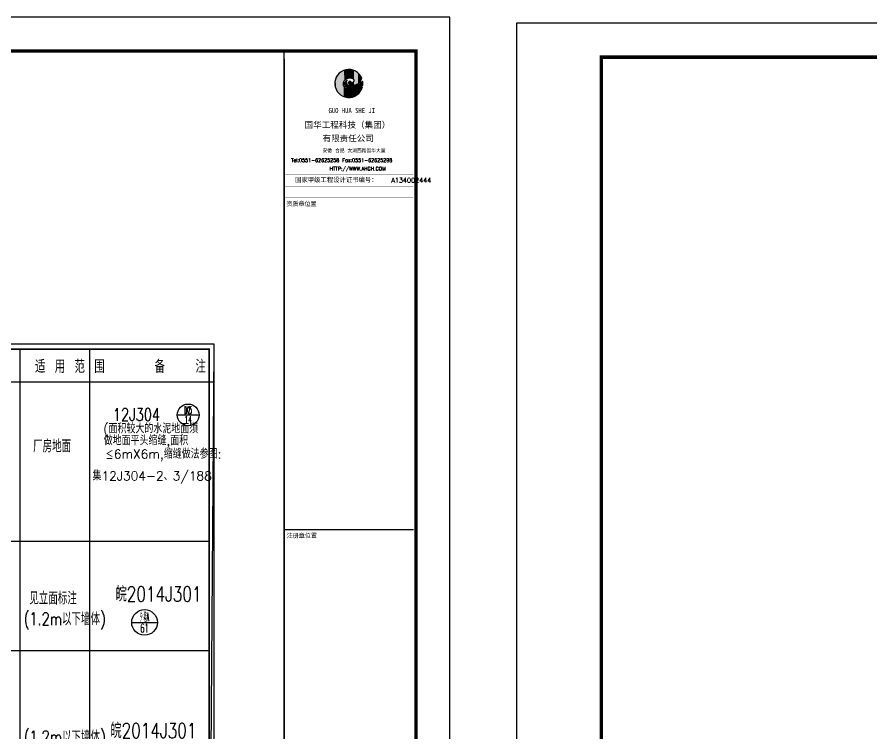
# Model space of a CAD drawing. Extents: x -21908402 to 2681150, y 103181 to 5079726.
# Drawn here: x 1377671 to 1402824, y 483977 to 505068 of the extents above; entities that cross this region are included whole.
import ezdxf
from ezdxf.enums import TextEntityAlignment as Align

# ---------------------------------------------------------------- set-up
doc = ezdxf.new("R2010")
doc.units = 0
doc.header["$LTSCALE"] = 1000
for name, color, linetype in [('PP-PM-TK', 7, 'Continuous'), ('PUB_DIM', 3, 'Continuous'), ('PUB_TEXT', 7, 'Continuous'), ('PUB_TITLE', 4, 'Continuous'), ('WINDOW', 94, 'Continuous'), ('图框', 66, 'Continuous'), ('说明', 7, 'Continuous')]:
    doc.layers.add(name, color=color, linetype=linetype)
doc.styles.add('-黑体', font='simhei.ttf', dxfattribs={"width": 0.8})
doc.styles.add('_HZTXT', font='txt.shx', dxfattribs={"width": 0.8, "bigfont": 'hztxt.shx'})
doc.styles.add('_TCH_DIM', font='SIMPLEX', dxfattribs={"bigfont": 'GBCBIG'})
doc.styles.add('COMP', font='complex_.ttf', dxfattribs={"bigfont": 'hztxt'})
doc.styles.add('HZ5', font='txt.shx', dxfattribs={"width": 0.7, "bigfont": 'hztxt.shx'})
doc.styles.add('STYLE1', font='simhei.ttf', dxfattribs={"width": 0.8})
doc.styles.add('TQ', font='txt.shx', dxfattribs={"width": 0.8, "bigfont": 'hztxt.shx'})

# ---------------------------------------------------------------- blocks, each defined once
blk = doc.blocks.new('_INDEX')
blk.add_line((-0.5, 0), (0.5, 0))
blk.add_circle((0, 0), 0.5)
at = {"style": 'COMP'}
for tag, width, p, p2 in [('1', 1.388087, (-0.17, 0.05), (0.17, 0.05)), ('-', 0.84274, (-0.17, -0.39), (0.17, -0.39))]:
    blk.add_attdef(tag, text='', height=0.34, dxfattribs=dict(at, width=width)).set_placement(p, p2, align=Align.FIT)
blk = doc.blocks.new('HHJJK')
at = {"layer": 'WINDOW', "linetype": 'ByBlock'}
blk.add_line((430859, 118417), (431069, 149427), dxfattribs=at)
blk.add_lwpolyline([(402730, 118207), (431069, 118207), (431069, 149637), (402730, 149637)], close=True, dxfattribs=at)
at = {"layer": 'WINDOW', "linetype": 'ByBlock', "const_width": 75}
blk.add_lwpolyline([(402940, 118417), (430859, 118417), (430859, 149427), (402940, 149427)], close=True, dxfattribs=at)
at = {"layer": '图框'}
for p, q in [((409233, 118417), (409233, 149427)), ((422500, 118417), (422500, 149427)), ((404805, 118369), (404805, 149378)), ((425585, 118380), (425585, 149390)), ((403150, 147984), (431069, 147984)), ((402940, 140928), (430859, 140928)), ((402940, 136100), (426051, 136100)), ((402940, 136100), (430859, 136100)), ((426051, 136100), (430859, 136100)), ((402940, 129909), (430859, 129909)), ((402940, 124254), (430859, 124254)), ((402940, 124254), (430859, 124254)), ((402940, 118417), (430859, 118417))]:
    blk.add_line(p, q, dxfattribs=at)
at = {"layer": 'PUB_DIM'}
ref = blk.add_blockref('_INDEX', (429927, 146514), dxfattribs=dict(at, xscale=961.6718387076642, yscale=961.6718391212981, zscale=961.6718390400001))
ref.add_attrib('1', 'DA25', dxfattribs={"layer": '0', "height": 327, "style": 'COMP', "width": 0.252961}).set_placement((429764, 146562, -8583), (430091, 146562, -8583), align=Align.FIT)
ref.add_attrib('-', '14', dxfattribs={"layer": '0', "height": 327, "style": 'COMP', "width": 0.581255}).set_placement((429764, 146139, -8583), (430091, 146139, -8583), align=Align.FIT)
ref = blk.add_blockref('_INDEX', (428000, 137344), dxfattribs=dict(at, xscale=1133.351999608308, yscale=1133.352000095772, zscale=1133.352))
ref.add_attrib('1', '外墙A', dxfattribs={"layer": '0', "height": 385.3, "style": 'COMP', "width": 0.272985}).set_placement((427807, 137400, -10115), (428193, 137400, -10115), align=Align.FIT)
ref.add_attrib('-', '61', dxfattribs={"layer": '0', "height": 385.3, "style": 'COMP', "width": 0.597514}).set_placement((427807, 136902, -10115), (428193, 136902, -10115), align=Align.FIT)
ref = blk.add_blockref('_INDEX', (427773, 131308), dxfattribs=dict(at, xscale=1133.351999608308, yscale=1133.352000095772, zscale=1133.352))
ref.add_attrib('1', '内墙A', dxfattribs={"layer": '0', "height": 385.3, "style": 'COMP', "width": 0.272985}).set_placement((427580, 131364, -10115), (427965, 131364, -10115), align=Align.FIT)
ref.add_attrib('-', '78', dxfattribs={"layer": '0', "height": 385.3, "style": 'COMP', "width": 0.524557}).set_placement((427580, 130865, -10115), (427965, 130865, -10115), align=Align.FIT)
ref = blk.add_blockref('_INDEX', (427773, 126785), dxfattribs=dict(at, xscale=1133.351999608308, yscale=1133.352000095771, zscale=1133.352))
ref.add_attrib('1', '-', dxfattribs={"layer": '0', "height": 385, "style": 'COMP', "width": 0.84274}).set_placement((427580, 126842, -10115), (427965, 126842, -10115), align=Align.FIT)
ref.add_attrib('-', '50', dxfattribs={"layer": '0', "height": 385.3, "style": 'COMP', "width": 0.524557}).set_placement((427580, 126343, -10115), (427965, 126343, -10115), align=Align.FIT)
ref = blk.add_blockref('_INDEX', (427966, 119715), dxfattribs=dict(at, xscale=961.6718387076642, yscale=961.6718391212981, zscale=961.6718390400001))
ref.add_attrib('1', '1', dxfattribs={"layer": '0', "height": 327, "style": 'COMP', "width": 1.388087}).set_placement((427803, 119763, -8583), (428130, 119763, -8583), align=Align.FIT)
ref.add_attrib('-', '181', dxfattribs={"layer": '0', "height": 327, "style": 'COMP', "width": 0.417708}).set_placement((427803, 119340, -8583), (428130, 119340, -8583), align=Align.FIT)
at = {"linetype": 'ByBlock', "style": 'HZ5', "width": 0.75}
for s, height, p in [('1.50厚C30耐磨混凝土面层（内配双向Ф4@150钢筋网）', 490.02, (409915, 146373)), ('12J304', 560, (426599, 146249)), ('2.刷水泥浆一道(内掺建筑胶)', 490.02, (409892, 145647)), ('3.150厚C25混凝土垫层（内配双向Ф6@150钢筋网）', 490.02, (409901, 144918)), ('厂房地面', 560, (423075, 144855)), ('4.300厚碎石或碎砖垫层', 490.02, (409901, 144180)), ('5.素土夯实,压实系数不小于0.94', 490.02, (409879, 143374)), ('皖2014J301', 660, (426717, 138270)), ('3.6厚1:2.5水泥砂浆找平', 577.5, (409384, 138169)), ('见立面标注', 560, (422908, 138136)), ('4.12厚1:2水泥砂浆打底扫毛', 577.5, (409318, 137246)), ('(1.2m以下墙体)', 560, (422660, 137222)), ('5.200煤矸石空心砖墙体', 577.5, (409345, 136296)), ('1. 刷（喷）内墙弹性涂料两道', 577.5, (409606, 133803)), ('2.5厚1:2.5水泥砂浆抹平', 577.5, (409551, 132681)), ('皖2014J301', 660, (426490, 132234)), ('(1.2m以下墙体)', 560, (422660, 131998)), ('3.9厚1:2水泥砂浆打底扫毛', 577.5, (409518, 131668)), ('4.200煤矸石空心砖墙体', 577.5, (409486, 130533)), ('1、单层1.2厚YX65-400咬口式直立锁边压型铝合金板', 490.02, (409939, 128370)), ('17ZTJ212', 660, (426490, 127712)), ('2、铝合金固定座带隔热垫  ', 490.02, (409929, 127500)), ('3、檩条', 490, (409946, 126644)), ('屋面', 660, (423501, 125987)), ('4、H型钢梁', 490, (409946, 125844)), ('12J304', 560, (427127, 120285))]:
    blk.add_text(s, height=height, dxfattribs=at).set_placement(p)
at = {"layer": 'PUB_TEXT', "color": 3, "style": '-黑体', "width": 0.8}
blk.add_text('工程装修做法表', height=587.1, dxfattribs=at).set_placement((412725, 150320))
at = {"layer": 'PUB_TEXT', "style": 'HZ5', "width": 0.75}
for s, p in [('1.刷（喷）外墙弹性涂料二度', (409420, 139841)), ('2.4厚聚合物水泥防水砂浆', (409373, 138995))]:
    blk.add_text(s, height=577.5, dxfattribs=at).set_placement(p)
at = {"layer": '说明', "linetype": 'Continuous', "style": '_HZTXT', "width": 0.8}
for s, height, p in [('类 别', 577, (403569, 148368)), ('构造名称', 577, (406189, 148368)), ('构造做法', 577, (412894, 148368)), ('适 用 范 围', 577, (423159, 148368)), ('备   注', 577, (428443, 148368)), ('耐磨地面', 577, (406132, 145342)), ('地面', 577, (403524, 142401)), ('外墙', 577, (403447, 137686)), ('外墙涂料墙面', 577, (405655, 137600)), ('内墙', 577, (403520, 133011)), ('水泥砂浆涂料墙面', 577, (405383, 132130)), ('屋面', 577, (403521, 125813)), ('压型铝合金板屋面', 680, (404929, 125833)), ('踢脚', 577, (403535, 119798)), ('水泥砂浆踢脚', 577, (405921, 119752))]:
    blk.add_text(s, height=height, dxfattribs=at).set_placement(p)
at = {"layer": '说明', "linetype": 'Continuous', "style": '_TCH_DIM'}
for s, height, p in [('(面积较大的水泥地面须', 396, (426171, 145705)), ('做地面平头缩缝,面积', 396, (426193, 145180)), ('≤6mX6m,缩缝做法参图:', 396, (426269, 144587)), ('集12J304-2、3/188', 396, (425700, 143623)), ('1.8厚1:2.5水泥砂浆,压实抹光', 453.34, (410054, 120498)), ('2.12厚1:3水泥砂浆打底划出纹道', 453.34, (410054, 119605))]:
    blk.add_text(s, height=height, dxfattribs=at).set_placement(p)
blk = doc.blocks.new('*U20')
at = {"layer": 'PP-PM-TK', "color": 1}
for points in [[(-598, 427), (-540, -498), (-540, 493)], [(-540, 493), (-504, -531), (-504, 535)], [(-540, -498), (-540, 493), (-504, -531)], [(-504, 535), (-434, -593), (-434, 589)], [(-504, -531), (-504, 535), (-434, -593)], [(-434, 589), (-390, -619), (-390, 622)], [(-434, -593), (-434, 589), (-390, -619)], [(-390, 622), (-310, -666), (-310, 662)], [(-390, -619), (-390, 622), (-310, -666)], [(-310, 662), (-302, -669), (-302, 667)], [(-310, -666), (-310, 662), (-302, -669)], [(-302, 667), (-300, 1), (-300, 667)], [(-300, 667), (-299, 9), (-299, 668)], [(-299, 668), (-289, 51), (-289, 673)], [(-289, 673), (-287, 62), (-287, 674)], [(-287, 674), (-274, 89), (-274, 680)], [(-274, 680), (-262, 115), (-262, 686)], [(-262, 686), (-255, 126), (-255, 688)], [(-262, 686), (-262, 115), (-262, 686)], [(-255, 688), (-231, 157), (-231, 695)], [(-231, 695), (-227, 163), (-227, 696)], [(-227, 696), (-222, 168), (-222, 697)], [(-222, 697), (-221, 168), (-221, 697)], [(-221, 697), (-215, 174), (-215, 699)], [(-215, 699), (-211, 177), (-211, 700)], [(-211, 700), (-202, 186), (-202, 703)], [(-202, 703), (-199, 188), (-199, 704)], [(-199, 704), (-185, 201), (-185, 708)], [(-185, 708), (-183, 203), (-183, 708)], [(-183, 708), (-179, 206), (-179, 709)], [(-179, 709), (-176, 208), (-176, 710)], [(-176, 710), (-175, 208), (-175, 710)], [(-175, 710), (-163, 216), (-163, 714)], [(-163, 714), (-142, 228), (-142, 719)], [(-142, 719), (-124, 239), (-124, 724)], [(-124, 724), (-123, 240), (-123, 724)], [(-123, 724), (-122, 240), (-122, 724)], [(-122, 724), (-114, 243), (-114, 725)], [(-114, 725), (-112, 244), (-112, 725)], [(-112, 725), (-112, 244), (-112, 725)], [(-112, 725), (-111, 244), (-111, 725)], [(-111, 725), (-110, 245), (-110, 725)], [(-110, 725), (-105, 247), (-105, 725)], [(-105, 725), (-102, 248), (-102, 726)], [(-102, 726), (-101, 249), (-101, 726)], [(-101, 726), (-95, 251), (-95, 726)], [(-95, 726), (-89, 254), (-89, 727)], [(-89, 727), (-85, 255), (-85, 727)], [(-85, 727), (-83, 256), (-83, 727)], [(-83, 727), (-79, 257), (-79, 727)], [(-79, 727), (-59, 265), (-59, 729)], [(-59, 729), (-54, 267), (-54, 729)], [(-54, 729), (-45, 270), (-45, 730)], [(-45, 730), (-34, 272), (-34, 731)], [(-34, 731), (-28, 273), (-28, 731)], [(-28, 731), (-19, 276), (-19, 732)], [(-19, 732), (-12, 276), (-12, 732)], [(-12, 732), (-10, 277), (-10, 732)], [(-10, 732), (-10, 277), (-10, 732)], [(-10, 732), (-9, 277), (-9, 732)], [(-9, 732), (-4, 277), (-4, 733)], [(-4, 733), (-3, 277), (-3, 733)], [(-3, 733), (2, 278), (2, 733)], [(2, 733), (7, 279), (7, 734)], [(7, 734), (16, 280), (16, 734)], [(16, 280), (16, 734), (18, 279)], [(16, 734), (18, 279), (18, 734)], [(18, 279), (18, 734), (21, 279)], [(21, 279), (21, 734), (28, 279)], [(28, 279), (28, 733), (30, 279)], [(30, 279), (30, 733), (40, 278)], [(40, 278), (40, 732), (44, 278)], [(44, 278), (44, 731), (58, 277)], [(58, 277), (58, 730), (69, 276)], [(69, 276), (69, 728), (70, 276)], [(70, 276), (70, 728), (84, 275)], [(84, 275), (84, 726), (85, 275)], [(85, 275), (85, 726), (108, 274)], [(108, 274), (108, 723), (108, 274)], [(108, 274), (108, 723), (108, 274)], [(108, 274), (108, 723), (109, 274)], [(109, 274), (109, 723), (112, 273)], [(112, 273), (112, 723), (135, 270)], [(135, 270), (135, 720), (147, 269)], [(147, 269), (147, 719), (152, 268)], [(152, 268), (152, 718), (152, 268)], [(152, 268), (152, 718), (159, 268)], [(159, 268), (159, 717), (160, 267)], [(160, 267), (160, 717), (164, 267)], [(164, 267), (164, 716), (171, 265)], [(171, 265), (171, 713), (179, 263)], [(179, 263), (179, 711), (185, 262)], [(185, 262), (185, 709), (191, 261)], [(191, 261), (191, 707), (207, 254)], [(207, 254), (207, 702), (209, 253)], [(209, 253), (209, 701), (217, 250)], [(217, 250), (217, 698), (225, 244)], [(225, 244), (225, 696), (243, 230)], [(243, 230), (243, 690), (246, 228)], [(246, 228), (246, 689), (248, 227)], [(248, 227), (248, 688), (249, 226)], [(249, 226), (249, 688), (255, 216)], [(255, 216), (255, 686), (266, 199)], [(266, 199), (266, 682), (270, 192)], [(270, 192), (270, 681), (276, 155)], [(-734, 26), (-725, -117), (-725, 92)], [(-725, 92), (-715, -155), (-715, 168)], [(-725, -117), (-725, 92), (-715, -155)], [(-715, 168), (-689, -255), (-689, 245)], [(-715, -155), (-715, 168), (-689, -255)], [(-689, 245), (-669, -296), (-669, 303)], [(-689, -255), (-689, 245), (-669, -296)], [(-669, 303), (-627, -384), (-627, 377)], [(-669, -296), (-669, 303), (-627, -384)], [(-627, 377), (-598, -422), (-598, 427)], [(-627, -384), (-627, 377), (-598, -422)], [(-598, -422), (-598, 427), (-540, -498)], [(-222, 3), (-221, -43), (-221, 4)], [(-221, 4), (-215, -82), (-215, 32)], [(-221, -43), (-221, 4), (-215, -82)], [(-215, 32), (-211, -92), (-211, 48)], [(-215, -82), (-215, 32), (-211, -92)], [(-211, 48), (-202, -118), (-202, 68)], [(-211, -92), (-211, 48), (-202, -118)], [(-202, 68), (-199, -122), (-199, 73)], [(-202, -118), (-202, 68), (-199, -122)], [(-199, 73), (-185, -143), (-185, 93)], [(-199, -122), (-199, 73), (-185, -143)], [(-185, 93), (-183, -145), (-183, 96)], [(-185, -143), (-185, 93), (-183, -145)], [(-183, 96), (-179, -149), (-179, 100)], [(-183, -145), (-183, 96), (-179, -149)], [(-179, 100), (-176, -152), (-176, 103)], [(-179, -149), (-179, 100), (-176, -152)], [(-176, 103), (-175, -153), (-175, 104)], [(-176, -152), (-176, 103), (-175, -153)], [(-175, 104), (-163, -165), (-163, 116)], [(-175, -153), (-175, 104), (-163, -165)], [(-163, 116), (-142, -181), (-142, 137)], [(-163, -165), (-163, 116), (-142, -181)], [(-142, 137), (-124, -195), (-124, 151)], [(-142, -181), (-142, 137), (-124, -195)], [(-124, 151), (-123, -196), (-123, 152)], [(-124, -195), (-124, 151), (-123, -196)], [(-123, 152), (-122, -196), (-122, 153)], [(-123, -196), (-123, 152), (-122, -196)], [(-122, 153), (-114, -202), (-114, 157)], [(-122, -196), (-122, 153), (-114, -202)], [(-114, 157), (-112, 107), (-112, 158)], [(-114, -202), (-114, 87), (-112, -204)], [(-112, 158), (-111, 117), (-111, 159)], [(-112, 158), (-112, 108), (-112, 158)], [(-112, -204), (-112, 45), (-112, -204)], [(-112, -204), (-112, 42), (-111, -204)], [(-111, 159), (-110, 119), (-110, 159)], [(-111, -204), (-111, 38), (-110, -205)], [(-110, 159), (-105, 131), (-105, 162)], [(-110, -205), (-110, 34), (-105, -208)], [(-105, 162), (-102, 135), (-102, 164)], [(-105, -208), (-105, 12), (-102, -210)], [(-102, 164), (-101, 137), (-101, 165)], [(-101, 165), (-95, 145), (-95, 166)], [(-95, 166), (-89, 151), (-89, 167)], [(-12, 25), (-10, 11), (-10, 47)], [(-10, 47), (-9, 4), (-9, 50)], [(-10, 11), (-10, 47), (-10, 10)], [(-10, 47), (-10, 10), (-10, 47)], [(-10, 10), (-10, 47), (-9, 4)], [(-9, 50), (-4, -7), (-4, 68)], [(-9, 4), (-9, 50), (-4, -7)], [(-4, 68), (-3, -8), (-3, 69)], [(-4, -7), (-4, 68), (-3, -8)], [(-3, 69), (2, -19), (2, 80)], [(-3, -8), (-3, 69), (2, -19)], [(2, 80), (7, -24), (7, 87)], [(2, -19), (2, 80), (7, -24)], [(7, 87), (16, -35), (16, 98)], [(7, -24), (7, 87), (16, -35)], [(16, 98), (18, -37), (18, 100)], [(16, -35), (16, 98), (18, -37)], [(18, 100), (21, -39), (21, 103)], [(18, -37), (18, 100), (21, -39)], [(21, 103), (28, -45), (28, 111)], [(21, -39), (21, 103), (28, -45)], [(28, 111), (30, -46), (30, 113)], [(28, -45), (28, 111), (30, -46)], [(30, 113), (40, -53), (40, 121)], [(30, -46), (30, 113), (40, -53)], [(40, 121), (44, -56), (44, 124)], [(40, -53), (40, 121), (44, -56)], [(44, 124), (58, -63), (58, 135)], [(44, -56), (44, 124), (58, -63)], [(58, -63), (58, 135), (69, -69)], [(69, -69), (69, 126), (70, -69)], [(70, -69), (70, 125), (84, -74)], [(84, -74), (84, 113), (85, -74)], [(85, -74), (85, 112), (108, -81)], [(108, -81), (108, 88), (108, -82)], [(108, -82), (108, 87), (108, -82)], [(108, -82), (108, 87), (109, -82)], [(109, -82), (109, 87), (112, -82)], [(112, -82), (112, 84), (135, -86)], [(135, -86), (135, 66), (147, -88)], [(147, -88), (147, 62), (152, -88)], [(152, -88), (152, 60), (152, -89)], [(152, -89), (152, 60), (159, -89)], [(159, -89), (159, 59), (160, -89)], [(160, -89), (160, 59), (164, -89)], [(164, -89), (164, 59), (171, -89)], [(171, 58), (179, -90), (179, 60)], [(171, -89), (171, 58), (179, -90)], [(179, 60), (185, -90), (185, 61)], [(179, -90), (179, 60), (185, -90)], [(185, 61), (191, -90), (191, 62)], [(191, 62), (207, -89), (207, 65)], [(207, 65), (209, -89), (209, 66)], [(209, 66), (217, -89), (217, 70)], [(217, 70), (225, -89), (225, 75)], [(225, 75), (243, -87), (243, 86)], [(243, 86), (246, -86), (246, 91)], [(246, 91), (248, -86), (248, 93)], [(248, 93), (249, -86), (249, 94)], [(249, 94), (255, -86), (255, 102)], [(255, 102), (266, -84), (266, 117)], [(266, 117), (270, -84), (270, 133)], [(270, 133), (276, -83), (276, 155)], [(569, -14), (588, -190), (588, 2)], [(588, 2), (593, -187), (593, 6)], [(593, 6), (610, -177), (610, 20)], [(610, 20), (616, -173), (616, 25)], [(616, 25), (618, -171), (618, 27)], [(618, 27), (637, -159), (637, 43)], [(637, 43), (643, -155), (643, 48)], [(643, 48), (653, -148), (653, 57)], [(653, 57), (662, -142), (662, 66)], [(662, 66), (664, -140), (664, 68)], [(664, 68), (683, -126), (683, 86)], [(683, 86), (711, -105), (711, 112)], [(711, 112), (724, -95), (724, 124)], [(-302, -669), (-302, -30), (-300, -669)], [(-300, -669), (-300, -43), (-299, -670)], [(-299, -670), (-299, -61), (-289, -673)], [(-289, -673), (-289, -97), (-287, -674)], [(-287, -674), (-287, -102), (-274, -679)], [(-274, -679), (-274, -130), (-262, -683)], [(-262, -683), (-262, -150), (-262, -683)], [(-262, -683), (-262, -150), (-255, -686)], [(-255, -686), (-255, -162), (-231, -694)], [(-231, -694), (-231, -192), (-227, -695)], [(-227, -695), (-227, -195), (-222, -697)], [(-222, -697), (-222, -201), (-221, -697)], [(-221, -697), (-221, -201), (-215, -699)], [(-215, -699), (-215, -207), (-211, -701)], [(-211, -701), (-211, -210), (-202, -704)], [(-202, -704), (-202, -219), (-199, -705)], [(-199, -705), (-199, -222), (-185, -710)], [(-185, -710), (-185, -235), (-183, -711)], [(-183, -711), (-183, -237), (-179, -712)], [(-179, -712), (-179, -241), (-176, -713)], [(-176, -713), (-176, -244), (-175, -713)], [(-175, -713), (-175, -244), (-163, -715)], [(-163, -715), (-163, -252), (-142, -718)], [(-142, -718), (-142, -265), (-124, -721)], [(-124, -721), (-124, -276), (-123, -721)], [(-123, -721), (-123, -277), (-122, -721)], [(-122, -721), (-122, -277), (-114, -722)], [(-114, -722), (-114, -282), (-112, -723)], [(-112, -723), (-112, -284), (-112, -723)], [(-112, -723), (-112, -284), (-111, -723)], [(-111, -723), (-111, -284), (-110, -723)], [(-110, -723), (-110, -285), (-105, -724)], [(-105, -724), (-105, -287), (-102, -724)], [(-102, -210), (-102, -2), (-101, -212)], [(-102, -724), (-102, -288), (-101, -724)], [(-101, -212), (-101, -5), (-95, -215)], [(-101, -724), (-101, -289), (-95, -725)], [(-95, -215), (-95, -17), (-89, -219)], [(-95, -725), (-95, -291), (-89, -726)], [(-89, -219), (-89, -28), (-85, -222)], [(-89, -726), (-89, -294), (-85, -727)], [(-85, -222), (-85, -35), (-83, -223)], [(-85, -727), (-85, -295), (-83, -727)], [(-83, -223), (-83, -39), (-79, -226)], [(-83, -727), (-83, -296), (-79, -727)], [(-79, -226), (-79, -46), (-59, -239)], [(-79, -727), (-79, -298), (-59, -730)], [(-59, -239), (-59, -68), (-54, -241)], [(-59, -730), (-59, -306), (-54, -731)], [(-54, -241), (-54, -73), (-45, -246)], [(-54, -731), (-54, -308), (-45, -732)], [(-45, -246), (-45, -83), (-34, -252)], [(-45, -732), (-45, -312), (-34, -734)], [(-34, -252), (-34, -91), (-28, -254)], [(-28, -254), (-28, -95), (-19, -259)], [(-19, -259), (-19, -101), (-12, -263)], [(-12, -263), (-12, -106), (-10, -264)], [(-10, -264), (-10, -108), (-10, -264)], [(-10, -264), (-10, -108), (-9, -264)], [(-9, -264), (-9, -108), (-4, -267)], [(-4, -267), (-4, -111), (-3, -267)], [(-3, -267), (-3, -111), (2, -269)], [(2, -269), (2, -114), (7, -270)], [(7, -270), (7, -116), (16, -273)], [(16, -273), (16, -121), (18, -274)], [(18, -274), (18, -122), (21, -274)], [(21, -274), (21, -123), (28, -277)], [(28, -277), (28, -127), (30, -277)], [(30, -277), (30, -128), (40, -280)], [(40, -280), (40, -131), (44, -281)], [(44, -281), (44, -133), (58, -283)], [(58, -283), (58, -137), (69, -285)], [(69, -285), (69, -141), (70, -285)], [(70, -285), (70, -141), (84, -288)], [(84, -288), (84, -144), (85, -288)], [(85, -288), (85, -144), (108, -289)], [(108, -289), (108, -149), (108, -289)], [(108, -289), (108, -149), (108, -289)], [(108, -289), (108, -149), (109, -289)], [(109, -289), (109, -150), (112, -289)], [(112, -289), (112, -150), (135, -291)], [(135, -291), (135, -153), (147, -291)], [(147, -291), (147, -154), (152, -291)], [(152, -291), (152, -155), (152, -291)], [(152, -291), (152, -155), (159, -292)], [(152, -344), (152, -716), (152, -344)], [(152, -344), (159, -714), (159, -344)], [(159, -292), (159, -155), (160, -292)], [(159, -344), (160, -714), (160, -344)], [(160, -292), (160, -156), (164, -292)], [(160, -344), (164, -713), (164, -344)], [(164, -292), (164, -156), (171, -292)], [(164, -344), (171, -711), (171, -344)], [(171, -292), (171, -156), (179, -293)], [(171, -344), (179, -709), (179, -343)], [(179, -343), (185, -707), (185, -343)], [(185, -343), (191, -706), (191, -343)], [(191, -343), (207, -702), (207, -342)], [(207, -156), (209, -291), (209, -156)], [(207, -342), (209, -701), (209, -342)], [(209, -156), (217, -291), (217, -155)], [(209, -342), (217, -699), (217, -342)], [(217, -155), (225, -290), (225, -155)], [(217, -342), (225, -697), (225, -341)], [(225, -155), (243, -289), (243, -153)], [(225, -341), (243, -693), (243, -340)], [(243, -153), (246, -289), (246, -153)], [(243, -340), (246, -692), (246, -340)], [(246, -153), (248, -289), (248, -153)], [(246, -340), (248, -692), (248, -340)], [(248, -153), (249, -289), (249, -153)], [(248, -340), (249, -691), (249, -340)], [(249, -153), (255, -289), (255, -152)], [(249, -340), (255, -688), (255, -339)], [(255, -152), (266, -288), (266, -150)], [(255, -339), (266, -683), (266, -338)], [(266, -150), (270, -288), (270, -150)], [(266, -338), (270, -681), (270, -338)], [(270, -150), (276, -288), (276, -149)], [(270, -338), (276, -678), (276, -337)], [(276, -149), (283, -287), (283, -147)], [(276, -337), (283, -675), (283, -337)], [(283, -147), (296, -287), (296, -145)], [(283, -337), (296, -669), (296, -335)], [(296, -145), (302, -286), (302, -144)], [(296, -335), (302, -666), (302, -335)], [(302, -144), (307, -286), (307, -143)], [(302, -335), (307, -664), (307, -334)], [(307, -143), (311, -285), (311, -142)], [(307, -334), (311, -662), (311, -334)], [(311, -142), (341, -281), (341, -133)], [(311, -334), (341, -648), (341, -328)], [(341, -133), (369, -276), (369, -125)], [(341, -328), (369, -634), (369, -323)], [(369, -125), (375, -275), (375, -123)], [(369, -323), (375, -631), (375, -322)], [(375, -123), (377, -275), (377, -123)], [(375, -322), (377, -631), (377, -322)], [(377, -123), (383, -273), (383, -121)], [(377, -322), (383, -626), (383, -320)], [(383, -121), (397, -269), (397, -115)], [(383, -320), (397, -616), (397, -316)], [(397, -115), (421, -264), (421, -104)], [(397, -316), (421, -598), (421, -309)], [(421, -104), (431, -261), (431, -100)], [(421, -309), (431, -591), (431, -307)], [(431, -100), (444, -256), (444, -94)], [(431, -307), (444, -581), (444, -303)], [(444, -94), (450, -254), (450, -91)], [(444, -303), (450, -576), (450, -300)], [(450, -91), (460, -250), (460, -87)], [(450, -300), (460, -569), (460, -297)], [(460, -87), (483, -242), (483, -74)], [(460, -297), (483, -552), (483, -288)], [(483, -74), (492, -239), (492, -68)], [(483, -288), (492, -546), (492, -285)], [(492, -68), (509, -231), (509, -58)], [(492, -68), (492, -239), (492, -68)], [(492, -284), (509, -527), (509, -278)], [(492, -285), (492, -545), (492, -284)], [(509, -58), (512, -229), (512, -56)], [(509, -278), (512, -524), (512, -277)], [(512, -56), (513, -229), (513, -55)], [(512, -277), (513, -522), (513, -276)], [(513, -55), (530, -221), (530, -43)], [(513, -276), (530, -504), (530, -269)], [(530, -43), (542, -215), (542, -35)], [(530, -269), (542, -491), (542, -263)], [(542, -35), (552, -210), (552, -28)], [(542, -263), (552, -480), (552, -258)], [(552, -28), (555, -209), (555, -25)], [(552, -258), (555, -476), (555, -257)], [(555, -25), (569, -201), (569, -14)], [(555, -257), (569, -461), (569, -251)], [(569, -251), (588, -440), (588, -242)], [(588, -242), (593, -432), (593, -239)], [(593, -239), (610, -405), (610, -232)], [(610, -232), (616, -395), (616, -229)], [(616, -229), (618, -391), (618, -228)], [(618, -228), (637, -360), (637, -219)], [(637, -219), (643, -350), (643, -217)], [(643, -217), (653, -334), (653, -212)], [(653, -212), (662, -318), (662, -207)], [(662, -207), (664, -312), (664, -206)], [(664, -206), (683, -260), (683, -197)], [(683, -260), (683, -197), (711, -183)]]:
    blk.add_solid(points, dxfattribs=at)
at = {"layer": 'PP-PM-TK', "color": 1, "extrusion": (0, 0, -1)}
for points in [[(302, -30), (302, 667), (300, 1)], [(300, 1), (300, 667), (299, 9)], [(299, 9), (299, 668), (289, 51)], [(289, 51), (289, 673), (287, 62)], [(287, 62), (287, 674), (274, 89)], [(274, 89), (274, 680), (262, 115)], [(262, 115), (262, 686), (262, 115)], [(262, 115), (262, 686), (255, 126)], [(255, 126), (255, 688), (231, 157)], [(231, 157), (231, 695), (227, 163)], [(227, 163), (227, 696), (222, 168)], [(222, 168), (222, 697), (221, 168)], [(221, 168), (221, 697), (215, 174)], [(215, 174), (215, 699), (211, 177)], [(211, 177), (211, 700), (202, 186)], [(202, 186), (202, 703), (199, 188)], [(199, 188), (199, 704), (185, 201)], [(185, 201), (185, 708), (183, 203)], [(183, 203), (183, 708), (179, 206)], [(179, 206), (179, 709), (176, 208)], [(176, 208), (176, 710), (175, 208)], [(175, 208), (175, 710), (163, 216)], [(163, 216), (163, 714), (142, 228)], [(142, 228), (142, 719), (124, 239)], [(124, 239), (124, 724), (123, 240)], [(123, 240), (123, 724), (122, 240)], [(122, 240), (122, 724), (114, 243)], [(114, 243), (114, 725), (112, 244)], [(112, 244), (112, 725), (112, 244)], [(112, 244), (112, 725), (111, 244)], [(111, 244), (111, 725), (110, 245)], [(110, 245), (110, 725), (105, 247)], [(105, 247), (105, 725), (102, 248)], [(102, 248), (102, 726), (101, 249)], [(101, 249), (101, 726), (95, 251)], [(95, 251), (95, 726), (89, 254)], [(89, 254), (89, 727), (85, 255)], [(85, 255), (85, 727), (83, 256)], [(83, 256), (83, 727), (79, 257)], [(79, 257), (79, 727), (59, 265)], [(59, 265), (59, 729), (54, 267)], [(54, 267), (54, 729), (45, 270)], [(45, 270), (45, 730), (34, 272)], [(34, 272), (34, 731), (28, 273)], [(28, 273), (28, 731), (19, 276)], [(19, 276), (19, 732), (12, 276)], [(12, 276), (12, 732), (10, 277)], [(10, 277), (10, 732), (10, 277)], [(10, 277), (10, 732), (9, 277)], [(9, 277), (9, 732), (4, 277)], [(4, 277), (4, 733), (3, 277)], [(3, 277), (3, 733), (-2, 278)], [(-2, 278), (-2, 733), (-7, 279)], [(-7, 279), (-7, 734), (-16, 280)], [(-18, 734), (-21, 279), (-21, 734)], [(-21, 734), (-28, 279), (-28, 733)], [(-28, 733), (-30, 279), (-30, 733)], [(-30, 733), (-40, 278), (-40, 732)], [(-40, 732), (-44, 278), (-44, 731)], [(-44, 731), (-58, 277), (-58, 730)], [(-58, 730), (-69, 276), (-69, 728)], [(-69, 728), (-70, 276), (-70, 728)], [(-70, 728), (-84, 275), (-84, 726)], [(-84, 726), (-85, 275), (-85, 726)], [(-85, 726), (-108, 274), (-108, 723)], [(-108, 723), (-108, 274), (-108, 723)], [(-108, 723), (-108, 274), (-108, 723)], [(-108, 723), (-109, 274), (-109, 723)], [(-109, 723), (-112, 273), (-112, 723)], [(-112, 723), (-135, 270), (-135, 720)], [(-135, 720), (-147, 269), (-147, 719)], [(-147, 719), (-152, 268), (-152, 718)], [(-152, 718), (-152, 268), (-152, 718)], [(-152, 718), (-159, 268), (-159, 717)], [(-159, 717), (-160, 267), (-160, 717)], [(-160, 717), (-164, 267), (-164, 716)], [(-164, 716), (-171, 265), (-171, 713)], [(-171, 713), (-179, 263), (-179, 711)], [(-179, 711), (-185, 262), (-185, 709)], [(-185, 709), (-191, 261), (-191, 707)], [(-191, 707), (-207, 254), (-207, 702)], [(-207, 702), (-209, 253), (-209, 701)], [(-209, 701), (-217, 250), (-217, 698)], [(-217, 698), (-225, 244), (-225, 696)], [(-225, 696), (-243, 230), (-243, 690)], [(-243, 690), (-246, 228), (-246, 689)], [(-246, 689), (-248, 227), (-248, 688)], [(-248, 688), (-249, 226), (-249, 688)], [(-249, 688), (-255, 216), (-255, 686)], [(-255, 686), (-266, 199), (-266, 682)], [(-266, 682), (-270, 192), (-270, 681)], [(-270, 681), (-276, 155), (-276, 679)], [(-276, -83), (-276, 679), (-283, -83)], [(-276, 679), (-283, -83), (-283, 677)], [(-283, -83), (-283, 677), (-296, -80)], [(-283, 677), (-296, -80), (-296, 672)], [(-296, -80), (-296, 672), (-302, -79)], [(-296, 672), (-302, -79), (-302, 669)], [(-302, -79), (-302, 669), (-307, -78)], [(-302, 669), (-307, -78), (-307, 666)], [(-307, -78), (-307, 666), (-311, -77)], [(-307, 666), (-311, -77), (-311, 664)], [(-311, -77), (-311, 664), (-341, -71)], [(-311, 664), (-341, -71), (-341, 647)], [(-341, -71), (-341, 647), (-369, -62)], [(-341, 647), (-369, -62), (-369, 631)], [(-369, -62), (-369, 631), (-375, -61)], [(-369, 631), (-375, -61), (-375, 628)], [(-375, -61), (-375, 628), (-377, -60)], [(-375, 628), (-377, -60), (-377, 627)], [(-377, -60), (-377, 627), (-383, -58)], [(-377, 627), (-383, -58), (-383, 623)], [(-383, -58), (-383, 623), (-397, -54)], [(-383, 623), (-397, -54), (-397, 616)], [(-397, -54), (-397, 616), (-421, -43)], [(-397, 616), (-421, -43), (-421, 602)], [(-421, -43), (-421, 602), (-431, -38)], [(-421, 602), (-431, -38), (-431, 594)], [(-431, -38), (-431, 594), (-444, -32)], [(-431, 594), (-444, -32), (-444, 582)], [(-444, -32), (-444, 582), (-450, -29)], [(-444, 582), (-450, -29), (-450, 577)], [(-450, -29), (-450, 577), (-460, -23)], [(-450, 577), (-460, -23), (-460, 568)], [(-460, -23), (-460, 568), (-483, -10)], [(-460, 568), (-483, -10), (-483, 549)], [(-483, -10), (-483, 549), (-492, -3)], [(-483, 549), (-492, -3), (-492, 541)], [(-492, -3), (-492, 541), (-492, -3)], [(-492, 541), (-492, -3), (-492, 541)], [(-492, -3), (-492, 541), (-509, 10)], [(-492, 541), (-509, 10), (-509, 527)], [(-509, 10), (-509, 527), (-512, 12)], [(-509, 527), (-512, 12), (-512, 524)], [(-512, 12), (-512, 524), (-513, 13)], [(-512, 524), (-513, 13), (-513, 523)], [(-513, 13), (-513, 523), (-530, 27)], [(-513, 523), (-530, 27), (-530, 509)], [(-530, 27), (-530, 509), (-542, 38)], [(-530, 509), (-542, 38), (-542, 493)], [(-542, 38), (-542, 493), (-552, 48)], [(-542, 493), (-552, 48), (-552, 481)], [(-552, 48), (-552, 481), (-555, 52)], [(-552, 481), (-555, 52), (-555, 476)], [(-555, 52), (-555, 476), (-569, 65)], [(-555, 476), (-569, 65), (-569, 460)], [(-569, 65), (-569, 460), (-588, 89)], [(-569, 460), (-588, 89), (-588, 435)], [(114, 87), (114, 157), (112, 107)], [(114, 87), (112, -204), (112, 45)], [(112, 107), (112, 158), (112, 108)], [(112, 108), (112, 158), (111, 117)], [(112, 45), (112, -204), (112, 42)], [(112, 42), (111, -204), (111, 38)], [(111, 117), (111, 159), (110, 119)], [(111, 38), (110, -205), (110, 34)], [(110, 119), (110, 159), (105, 131)], [(110, 34), (105, -208), (105, 12)], [(105, 131), (105, 162), (102, 135)], [(105, 12), (102, -210), (102, -2)], [(102, 135), (102, 164), (101, 137)], [(101, 137), (101, 165), (95, 145)], [(95, 145), (95, 166), (89, 151)], [(89, 151), (89, 167), (85, 154)], [(89, 167), (85, 154), (85, 164)], [(85, 154), (85, 164), (83, 163)], [(-58, 135), (-69, -69), (-69, 126)], [(-69, 126), (-70, -69), (-70, 125)], [(-70, 125), (-84, -74), (-84, 113)], [(-84, 113), (-85, -74), (-85, 112)], [(-85, 112), (-108, -81), (-108, 88)], [(-108, 88), (-108, -82), (-108, 87)], [(-108, 87), (-108, -82), (-108, 87)], [(-108, 87), (-109, -82), (-109, 87)], [(-109, 87), (-112, -82), (-112, 84)], [(-112, 84), (-135, -86), (-135, 66)], [(-135, 66), (-147, -88), (-147, 62)], [(-147, 62), (-152, -88), (-152, 60)], [(-152, 60), (-152, -89), (-152, 60)], [(-152, 60), (-159, -89), (-159, 59)], [(-159, 59), (-160, -89), (-160, 59)], [(-160, 59), (-164, -89), (-164, 59)], [(-164, 59), (-171, -89), (-171, 58)], [(-185, -90), (-185, 61), (-191, -90)], [(-191, -90), (-191, 62), (-207, -89)], [(-207, -89), (-207, 65), (-209, -89)], [(-209, -89), (-209, 66), (-217, -89)], [(-217, -89), (-217, 70), (-225, -89)], [(-225, -89), (-225, 75), (-243, -87)], [(-243, -87), (-243, 86), (-246, -86)], [(-246, -86), (-246, 91), (-248, -86)], [(-248, -86), (-248, 93), (-249, -86)], [(-249, -86), (-249, 94), (-255, -86)], [(-255, -86), (-255, 102), (-266, -84)], [(-266, -84), (-266, 117), (-270, -84)], [(-270, -84), (-270, 133), (-276, -83)], [(-588, 89), (-588, 435), (-593, 95)], [(-588, 435), (-593, 95), (-593, 429)], [(-588, -190), (-588, 2), (-593, -187)], [(-593, 95), (-593, 429), (-610, 118)], [(-593, 429), (-610, 118), (-610, 408)], [(-593, -187), (-593, 6), (-610, -177)], [(-610, 118), (-610, 408), (-616, 126)], [(-610, 408), (-616, 126), (-616, 400)], [(-610, -177), (-610, 20), (-616, -173)], [(-616, 126), (-616, 400), (-618, 131)], [(-616, 400), (-618, 131), (-618, 397)], [(-616, -173), (-616, 25), (-618, -171)], [(-618, 131), (-618, 397), (-637, 164)], [(-618, 397), (-637, 164), (-637, 361)], [(-618, -171), (-618, 27), (-637, -159)], [(-637, 164), (-637, 361), (-643, 175)], [(-637, 361), (-643, 175), (-643, 349)], [(-637, -159), (-637, 43), (-643, -155)], [(-643, 175), (-643, 349), (-653, 192)], [(-643, 349), (-653, 192), (-653, 330)], [(-643, -155), (-643, 48), (-653, -148)], [(-653, 192), (-653, 330), (-662, 217)], [(-653, 330), (-662, 217), (-662, 311)], [(-653, -148), (-653, 57), (-662, -142)], [(-662, 217), (-662, 311), (-664, 222)], [(-662, 311), (-664, 222), (-664, 307)], [(-662, -142), (-662, 66), (-664, -140)], [(-664, 222), (-664, 307), (-683, 270)], [(-664, -140), (-664, 68), (-683, -126)], [(-683, -126), (-683, 86), (-711, -105)], [(-711, -105), (-711, 112), (-724, -95)], [(-724, -95), (-724, 124), (-729, -91)], [(-724, 124), (-729, -91), (-729, 74)], [(-729, -91), (-729, 74), (-734, 17)], [(302, -30), (300, -669), (300, -43)], [(300, -43), (299, -670), (299, -61)], [(299, -61), (289, -673), (289, -97)], [(289, -97), (287, -674), (287, -102)], [(287, -102), (274, -679), (274, -130)], [(274, -130), (262, -683), (262, -150)], [(262, -150), (262, -683), (262, -150)], [(262, -150), (255, -686), (255, -162)], [(255, -162), (231, -694), (231, -192)], [(231, -192), (227, -695), (227, -195)], [(227, -195), (222, -697), (222, -201)], [(222, -201), (221, -697), (221, -201)], [(221, -201), (215, -699), (215, -207)], [(215, -207), (211, -701), (211, -210)], [(211, -210), (202, -704), (202, -219)], [(202, -219), (199, -705), (199, -222)], [(199, -222), (185, -710), (185, -235)], [(185, -235), (183, -711), (183, -237)], [(183, -237), (179, -712), (179, -241)], [(179, -241), (176, -713), (176, -244)], [(176, -244), (175, -713), (175, -244)], [(175, -244), (163, -715), (163, -252)], [(163, -252), (142, -718), (142, -265)], [(142, -265), (124, -721), (124, -276)], [(124, -276), (123, -721), (123, -277)], [(123, -277), (122, -721), (122, -277)], [(122, -277), (114, -722), (114, -282)], [(114, -282), (112, -723), (112, -284)], [(112, -284), (112, -723), (112, -284)], [(112, -284), (111, -723), (111, -284)], [(111, -284), (110, -723), (110, -285)], [(110, -285), (105, -724), (105, -287)], [(105, -287), (102, -724), (102, -288)], [(102, -2), (101, -212), (101, -5)], [(102, -288), (101, -724), (101, -289)], [(101, -5), (95, -215), (95, -17)], [(101, -289), (95, -725), (95, -291)], [(95, -17), (89, -219), (89, -28)], [(95, -291), (89, -726), (89, -294)], [(89, -28), (85, -222), (85, -35)], [(89, -294), (85, -727), (85, -295)], [(85, -35), (83, -223), (83, -39)], [(85, -295), (83, -727), (83, -296)], [(83, -39), (79, -226), (79, -46)], [(83, -296), (79, -727), (79, -298)], [(79, -46), (59, -239), (59, -68)], [(79, -298), (59, -730), (59, -306)], [(59, -68), (54, -241), (54, -73)], [(59, -306), (54, -731), (54, -308)], [(54, -73), (45, -246), (45, -83)], [(54, -308), (45, -732), (45, -312)], [(45, -83), (34, -252), (34, -91)], [(45, -312), (34, -734), (34, -316)], [(34, -91), (28, -254), (28, -95)], [(34, -734), (34, -316), (28, -734)], [(34, -316), (28, -734), (28, -319)], [(28, -95), (19, -259), (19, -101)], [(28, -734), (28, -319), (19, -733)], [(28, -319), (19, -733), (19, -321)], [(19, -101), (12, -263), (12, -106)], [(19, -733), (19, -321), (12, -733)], [(19, -321), (12, -733), (12, -322)], [(12, -106), (10, -264), (10, -108)], [(12, -733), (12, -322), (10, -733)], [(12, -322), (10, -733), (10, -323)], [(10, -108), (10, -264), (10, -108)], [(10, -108), (9, -264), (9, -108)], [(10, -733), (10, -323), (10, -733)], [(10, -323), (10, -733), (10, -323)], [(10, -733), (10, -323), (9, -733)], [(10, -323), (9, -733), (9, -323)], [(9, -108), (4, -267), (4, -111)], [(9, -733), (9, -323), (4, -732)], [(9, -323), (4, -732), (4, -324)], [(4, -111), (3, -267), (3, -111)], [(4, -732), (4, -324), (3, -732)], [(4, -324), (3, -732), (3, -324)], [(3, -111), (-2, -269), (-2, -114)], [(3, -732), (3, -324), (-2, -732)], [(3, -324), (-2, -732), (-2, -326)], [(-2, -114), (-7, -270), (-7, -116)], [(-2, -732), (-2, -326), (-7, -732)], [(-2, -326), (-7, -732), (-7, -327)], [(-7, -116), (-16, -273), (-16, -121)], [(-7, -732), (-7, -327), (-16, -731)], [(-7, -327), (-16, -731), (-16, -329)], [(-16, -121), (-18, -274), (-18, -122)], [(-16, -731), (-16, -329), (-18, -731)], [(-16, -329), (-18, -731), (-18, -329)], [(-18, -122), (-21, -274), (-21, -123)], [(-18, -731), (-18, -329), (-21, -731)], [(-18, -329), (-21, -731), (-21, -330)], [(-21, -123), (-28, -277), (-28, -127)], [(-21, -731), (-21, -330), (-28, -731)], [(-21, -330), (-28, -731), (-28, -332)], [(-28, -127), (-30, -277), (-30, -128)], [(-28, -731), (-28, -332), (-30, -731)], [(-28, -332), (-30, -731), (-30, -332)], [(-30, -128), (-40, -280), (-40, -131)], [(-30, -731), (-30, -332), (-40, -730)], [(-30, -332), (-40, -730), (-40, -334)], [(-40, -131), (-44, -281), (-44, -133)], [(-40, -730), (-40, -334), (-44, -730)], [(-40, -334), (-44, -730), (-44, -335)], [(-44, -133), (-58, -283), (-58, -137)], [(-44, -730), (-44, -335), (-58, -729)], [(-44, -335), (-58, -729), (-58, -338)], [(-58, -137), (-69, -285), (-69, -141)], [(-58, -729), (-58, -338), (-69, -729)], [(-58, -338), (-69, -729), (-69, -339)], [(-69, -141), (-70, -285), (-70, -141)], [(-69, -729), (-69, -339), (-70, -729)], [(-69, -339), (-70, -729), (-70, -339)], [(-70, -141), (-84, -288), (-84, -144)], [(-70, -729), (-70, -339), (-84, -728)], [(-70, -339), (-84, -728), (-84, -340)], [(-84, -144), (-85, -288), (-85, -144)], [(-84, -728), (-84, -340), (-85, -728)], [(-84, -340), (-85, -728), (-85, -340)], [(-85, -144), (-108, -289), (-108, -149)], [(-85, -728), (-85, -340), (-108, -727)], [(-85, -340), (-108, -727), (-108, -342)], [(-108, -149), (-108, -289), (-108, -149)], [(-108, -149), (-108, -289), (-108, -149)], [(-108, -149), (-109, -289), (-109, -150)], [(-108, -727), (-108, -342), (-108, -727)], [(-108, -342), (-108, -727), (-108, -342)], [(-108, -727), (-108, -342), (-108, -727)], [(-108, -342), (-108, -727), (-108, -342)], [(-108, -727), (-108, -342), (-109, -727)], [(-108, -342), (-109, -727), (-109, -342)], [(-109, -150), (-112, -289), (-112, -150)], [(-109, -727), (-109, -342), (-112, -726)], [(-109, -342), (-112, -726), (-112, -342)], [(-112, -150), (-135, -291), (-135, -153)], [(-112, -726), (-112, -342), (-135, -720)], [(-112, -342), (-135, -720), (-135, -343)], [(-135, -153), (-147, -291), (-147, -154)], [(-135, -720), (-135, -343), (-147, -717)], [(-135, -343), (-147, -717), (-147, -344)], [(-147, -154), (-152, -291), (-152, -155)], [(-147, -717), (-147, -344), (-152, -716)], [(-147, -344), (-152, -716), (-152, -344)], [(-152, -155), (-152, -291), (-152, -155)], [(-152, -155), (-159, -292), (-159, -155)], [(-152, -716), (-152, -344), (-152, -716)], [(-152, -716), (-152, -344), (-159, -714)], [(-159, -155), (-160, -292), (-160, -156)], [(-159, -714), (-159, -344), (-160, -714)], [(-160, -156), (-164, -292), (-164, -156)], [(-160, -714), (-160, -344), (-164, -713)], [(-164, -156), (-171, -292), (-171, -156)], [(-164, -713), (-164, -344), (-171, -711)], [(-171, -156), (-179, -293), (-179, -156)], [(-171, -711), (-171, -344), (-179, -709)], [(-179, -293), (-179, -156), (-185, -292)], [(-179, -156), (-185, -292), (-185, -156)], [(-179, -709), (-179, -343), (-185, -707)], [(-185, -292), (-185, -156), (-191, -292)], [(-185, -156), (-191, -292), (-191, -156)], [(-185, -707), (-185, -343), (-191, -706)], [(-191, -292), (-191, -156), (-207, -291)], [(-191, -156), (-207, -291), (-207, -156)], [(-191, -706), (-191, -343), (-207, -702)], [(-207, -291), (-207, -156), (-209, -291)], [(-207, -702), (-207, -342), (-209, -701)], [(-209, -291), (-209, -156), (-217, -291)], [(-209, -701), (-209, -342), (-217, -699)], [(-217, -291), (-217, -155), (-225, -290)], [(-217, -699), (-217, -342), (-225, -697)], [(-225, -290), (-225, -155), (-243, -289)], [(-225, -697), (-225, -341), (-243, -693)], [(-243, -289), (-243, -153), (-246, -289)], [(-243, -693), (-243, -340), (-246, -692)], [(-246, -289), (-246, -153), (-248, -289)], [(-246, -692), (-246, -340), (-248, -692)], [(-248, -289), (-248, -153), (-249, -289)], [(-248, -692), (-248, -340), (-249, -691)], [(-249, -289), (-249, -153), (-255, -289)], [(-249, -691), (-249, -340), (-255, -688)], [(-255, -289), (-255, -152), (-266, -288)], [(-255, -688), (-255, -339), (-266, -683)], [(-266, -288), (-266, -150), (-270, -288)], [(-266, -683), (-266, -338), (-270, -681)], [(-270, -288), (-270, -150), (-276, -288)], [(-270, -681), (-270, -338), (-276, -678)], [(-276, -288), (-276, -149), (-283, -287)], [(-276, -678), (-276, -337), (-283, -675)], [(-283, -287), (-283, -147), (-296, -287)], [(-283, -675), (-283, -337), (-296, -669)], [(-296, -287), (-296, -145), (-302, -286)], [(-296, -669), (-296, -335), (-302, -666)], [(-302, -286), (-302, -144), (-307, -286)], [(-302, -666), (-302, -335), (-307, -664)], [(-307, -286), (-307, -143), (-311, -285)], [(-307, -664), (-307, -334), (-311, -662)], [(-311, -285), (-311, -142), (-341, -281)], [(-311, -662), (-311, -334), (-341, -648)], [(-341, -281), (-341, -133), (-369, -276)], [(-341, -648), (-341, -328), (-369, -634)], [(-369, -276), (-369, -125), (-375, -275)], [(-369, -634), (-369, -323), (-375, -631)], [(-375, -275), (-375, -123), (-377, -275)], [(-375, -631), (-375, -322), (-377, -631)], [(-377, -275), (-377, -123), (-383, -273)], [(-377, -631), (-377, -322), (-383, -626)], [(-383, -273), (-383, -121), (-397, -269)], [(-383, -626), (-383, -320), (-397, -616)], [(-397, -269), (-397, -115), (-421, -264)], [(-397, -616), (-397, -316), (-421, -598)], [(-421, -264), (-421, -104), (-431, -261)], [(-421, -598), (-421, -309), (-431, -591)], [(-431, -261), (-431, -100), (-444, -256)], [(-431, -591), (-431, -307), (-444, -581)], [(-444, -256), (-444, -94), (-450, -254)], [(-444, -581), (-444, -303), (-450, -576)], [(-450, -254), (-450, -91), (-460, -250)], [(-450, -576), (-450, -300), (-460, -569)], [(-460, -250), (-460, -87), (-483, -242)], [(-460, -569), (-460, -297), (-483, -552)], [(-483, -242), (-483, -74), (-492, -239)], [(-483, -552), (-483, -288), (-492, -546)], [(-492, -239), (-492, -68), (-492, -239)], [(-492, -239), (-492, -68), (-509, -231)], [(-492, -545), (-492, -284), (-509, -527)], [(-492, -546), (-492, -285), (-492, -545)], [(-509, -231), (-509, -58), (-512, -229)], [(-509, -527), (-509, -278), (-512, -524)], [(-512, -229), (-512, -56), (-513, -229)], [(-512, -524), (-512, -277), (-513, -522)], [(-513, -229), (-513, -55), (-530, -221)], [(-513, -522), (-513, -276), (-530, -504)], [(-530, -221), (-530, -43), (-542, -215)], [(-530, -504), (-530, -269), (-542, -491)], [(-542, -215), (-542, -35), (-552, -210)], [(-542, -491), (-542, -263), (-552, -480)], [(-552, -210), (-552, -28), (-555, -209)], [(-552, -480), (-552, -258), (-555, -476)], [(-555, -209), (-555, -25), (-569, -201)], [(-555, -476), (-555, -257), (-569, -461)], [(-569, -201), (-569, -14), (-588, -190)], [(-569, -461), (-569, -251), (-588, -440)], [(-588, -440), (-588, -242), (-593, -432)], [(-593, -432), (-593, -239), (-610, -405)], [(-610, -405), (-610, -232), (-616, -395)], [(-616, -395), (-616, -229), (-618, -391)], [(-618, -391), (-618, -228), (-637, -360)], [(-637, -360), (-637, -219), (-643, -350)], [(-643, -350), (-643, -217), (-653, -334)], [(-653, -334), (-653, -212), (-662, -318)], [(-662, -318), (-662, -207), (-664, -312)], [(-664, -312), (-664, -206), (-683, -260)]]:
    blk.add_solid(points, dxfattribs=at)
blk = doc.blocks.new('70406170226736')
at = {"layer": 'PP-PM-TK', "color": 1}
for points in [[(58, 135), (84, 113), (108, 87), (121, 75), (135, 66), (152, 60), (171, 58), (190, 60), (209, 66), (227, 74), (243, 86), (256, 101), (266, 117), (273, 135), (276, 155), (275, 174), (270, 192), (261, 210), (249, 226), (234, 239), (217, 250), (191, 261), (164, 267), (108, 274), (62, 278), (16, 280), (-19, 276), (-54, 267), (-89, 255), (-122, 240), (-151, 224), (-179, 206), (-204, 186), (-227, 163), (-246, 140), (-262, 115), (-276, 89), (-287, 62), (-295, 32), (-300, 1), (-302, -30), (-299, -61), (-289, -97), (-274, -130), (-255, -162), (-231, -192), (-204, -219), (-175, -244), (-144, -266), (-110, -285), (-70, -304), (-28, -319), (14, -330), (58, -338), (105, -343), (152, -344), (246, -340), (311, -334), (375, -322), (444, -303), (512, -277), (637, -219), (711, -183)], [(724, 124), (643, 48), (600, 10), (555, -25), (509, -58), (460, -87), (422, -105), (383, -121), (343, -134), (302, -144), (255, -152), (207, -156), (159, -155), (112, -150), (69, -141), (28, -127), (-10, -108), (-45, -83), (-63, -65), (-79, -46), (-92, -24), (-102, -2), (-109, 20), (-112, 42), (-114, 87), (-114, 102), (-111, 117), (-105, 131), (-95, 145), (-85, 154), (-82, 159), (-83, 163), (-89, 167), (-95, 167), (-101, 165), (-123, 152), (-142, 137), (-163, 118), (-183, 96), (-199, 73), (-211, 48), (-218, 26), (-222, 3), (-223, -20), (-221, -43), (-215, -82), (-209, -101), (-202, -118), (-185, -143), (-163, -165), (-112, -204), (-59, -239), (-32, -254), (-3, -267), (40, -280), (85, -288), (132, -292), (179, -293), (243, -291), (307, -286), (369, -276), (431, -261), (492, -239), (552, -210), (610, -177), (664, -140), (729, -91)], [(58, 135), (30, 113), (17, 101), (7, 87), (-4, 68), (-10, 47), (-12, 25), (-9, 4), (-5, -8), (2, -19), (11, -30), (21, -39), (44, -56), (70, -69), (89, -76), (108, -82), (147, -88), (185, -90), (225, -89), (283, -83), (312, -78), (341, -71), (369, -63), (397, -54), (424, -42), (450, -29), (483, -10), (513, 13), (542, 38), (569, 65), (593, 95), (616, 126), (635, 159), (653, 192), (669, 231), (683, 270)]]:
    blk.add_lwpolyline(points, dxfattribs=at)
for start, end in [(21.5384, 345.5567), (352.8544, 9.7328)]:
    blk.add_arc((0, 0), 735, start, end, dxfattribs=at)
blk.add_blockref('*U20', (0, 0), dxfattribs=at)
blk = doc.blocks.new('GFDD')
at = {"layer": 'PP-PM-TK', "color": 4}
blk.add_line((1619746, 426753), (1627996, 426753), dxfattribs=at)
for points, const_width in [([(1619746, 456797), (1619746, 370697)], 105), ([(1619746, 449404), (1627996, 449404)], 15), ([(1619746, 448658), (1627996, 448658)], 42), ([(1619746, 447912), (1627996, 447912)], 15)]:
    blk.add_lwpolyline(points, dxfattribs=dict(at, const_width=const_width))
at = {"xscale": 1.215000000083819, "yscale": 1.215000000083819, "zscale": 1.215000000083819}
blk.add_blockref('70406170226736', (1623871, 455206), dxfattribs=at)
at = {"layer": 'PUB_TEXT', "color": 2, "style": 'STYLE1', "width": 0.8}
blk.add_text('GUO HUA SHE JI', height=324, dxfattribs=at).set_placement((1622577, 453322))
at = {"layer": 'PUB_TEXT', "color": 2}
for s, height, style, p in [('国华工程科技（集团）', 390, '-黑体', (1621053, 452372)), ('有限责任公司', 390, '-黑体', (1622194, 451511)), ('安徽', 225, 'TQ', (1622195, 450796)), ('合肥', 225, 'TQ', (1622989, 450796)), ('太湖西路国华大厦', 225, 'TQ', (1623782, 450796)), ('Tel:0551-62625258 Fax:0551-62625298', 225, 'TQ', (1620193, 450199)), ('    HTTP://WWW.AHGH.COM', 225, 'TQ', (1621775, 449658)), ('国家甲级工程设计证书编号：   A134002444', 300, 'TQ', (1620444, 448887)), ('资质章位置', 285, 'TQ', (1619893, 447367)), ('注册章位置', 285, 'TQ', (1619913, 426208))]:
    blk.add_text(s, height=height, dxfattribs=dict(at, style=style)).set_placement(p)

msp = doc.modelspace()

# ---------------------------------------------------------------- linework, layer by layer
at = {"layer": 'PUB_TITLE'}
msp.add_line((1385537, 503846), (1385537, 504068), dxfattribs=at)
for points in [[(1316122, 463068), (1390422, 463068), (1390422, 505068), (1316122, 505068)], [(1392381, 462887), (1451781, 462887), (1451781, 504887), (1392381, 504887)]]:
    msp.add_lwpolyline(points, close=True, dxfattribs=at)
at = {"layer": 'PUB_TITLE', "const_width": 100}
for points in [[(1318622, 464068), (1389422, 464068), (1389422, 504068), (1318622, 504068)], [(1394881, 463887), (1450781, 463887), (1450781, 503887), (1394881, 503887)]]:
    msp.add_lwpolyline(points, close=True, dxfattribs=at)

# ---------------------------------------------------------------- block references
for name, p, xscale, yscale, zscale in [('GFDD', (637215, 292806), 0.4620000000286382, 0.4619999999958964, 0.4620000000000001), ('HHJJK', (1096093, 395670), 0.6666666666860692, 0.6666666666860692, 0.6666666666666665)]:
    msp.add_blockref(name, p, dxfattribs=dict(xscale=xscale, yscale=yscale, zscale=zscale))

doc.saveas('drawing.dxf')
